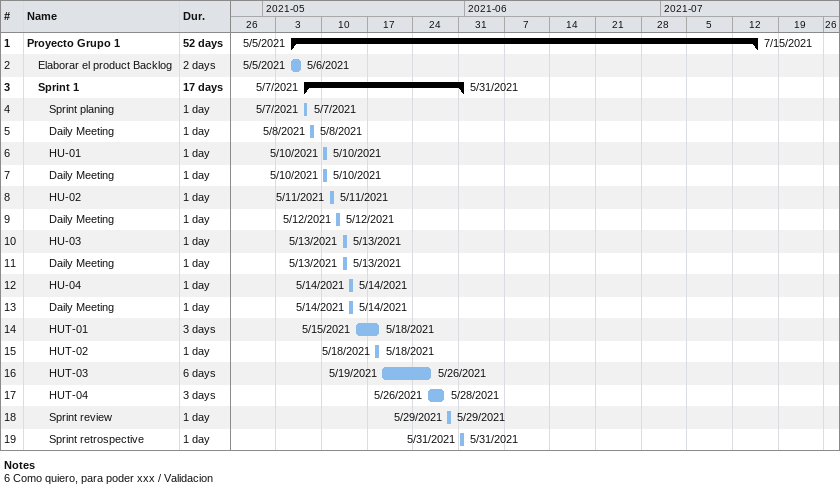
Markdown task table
| ID | Level | Task | Duration | Start | Finish |
|---|---|---|---|---|---|
| 1 | 1 | **Proyecto Grupo 1** | 52d | 2021-05-05 | 2021-07-15 |
| 2 | 2 | Elaborar el product Backlog | 2d | 2021-05-05 | 2021-05-06 |
| 3 | 2 | **Sprint 1** | 17d | 2021-05-07 | 2021-05-31 |
| 4 | 3 | Sprint planing | 1d | 2021-05-07 | 2021-05-07 |
| 5 | 3 | Daily Meeting | 1d | 2021-05-08 | 2021-05-08 |
| 6 | 3 | HU-01 | 1d | 2021-05-10 | 2021-05-10 |
| 7 | 3 | Daily Meeting | 1d | 2021-05-10 | 2021-05-10 |
| 8 | 3 | HU-02 | 1d | 2021-05-11 | 2021-05-11 |
| 9 | 3 | Daily Meeting | 1d | 2021-05-12 | 2021-05-12 |
| 10 | 3 | HU-03 | 1d | 2021-05-13 | 2021-05-13 |
| 11 | 3 | Daily Meeting | 1d | 2021-05-13 | 2021-05-13 |
| 12 | 3 | HU-04 | 1d | 2021-05-14 | 2021-05-14 |
| 13 | 3 | Daily Meeting | 1d | 2021-05-14 | 2021-05-14 |
| 14 | 3 | HUT-01 | 3d | 2021-05-15 | 2021-05-18 |
| 15 | 3 | HUT-02 | 1d | 2021-05-18 | 2021-05-18 |
| 16 | 3 | HUT-03 | 6d | 2021-05-19 | 2021-05-26 |
| 17 | 3 | HUT-04 | 3d | 2021-05-26 | 2021-05-28 |
| 18 | 3 | Sprint review | 1d | 2021-05-29 | 2021-05-29 |
| 19 | 3 | Sprint retrospective | 1d | 2021-05-31 | 2021-05-31 |

Notes
- 6: Como quiero, para poder xxx / Validacion
